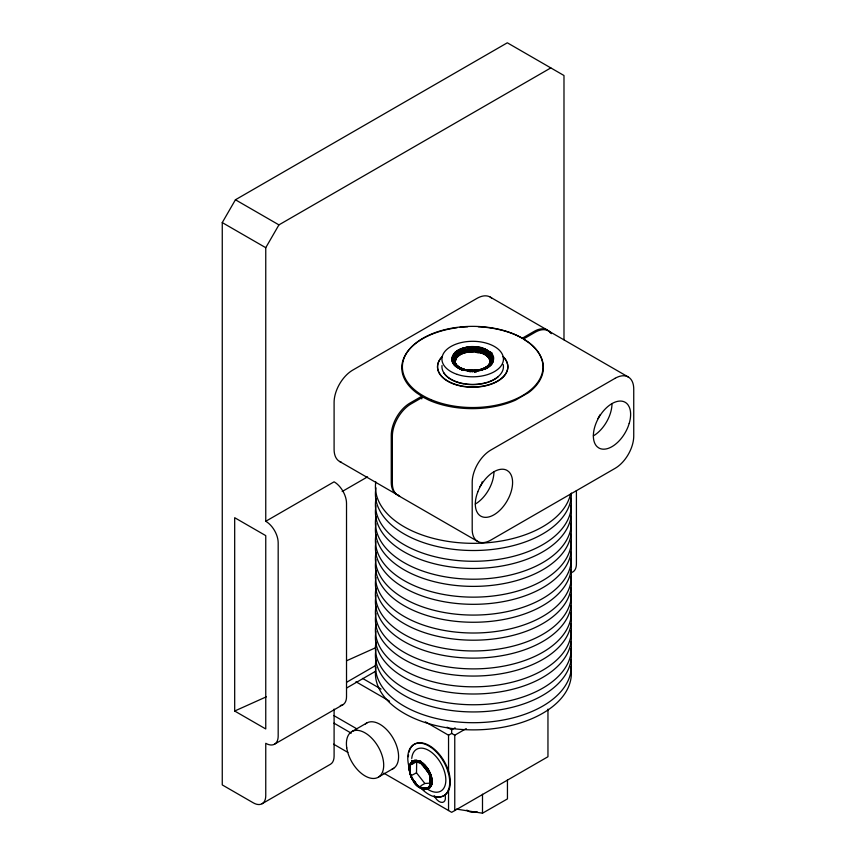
<?xml version="1.0" encoding="UTF-8"?>
<svg xmlns="http://www.w3.org/2000/svg" width="856" height="856" viewBox="0 0 856 856"><rect width="100%" height="100%" fill="white"/><g stroke="black" fill="none" stroke-linecap="round" stroke-linejoin="round"><path stroke-width="1.28" d="M409.553 766.109C408.836 771.235 410.559 776.381 413.416 780.629C413.427 782.823 428.92 794.561 416.572 784.727C410.901 779.035 404.62 764.954 414.422 760.321C424.597 760.802 430.279 771.181 432.002 780.201L431.82 783.786L430.129 787.531C417.835 794.422 404.974 773.385 410.901 762.621C420.21 754.992 430.771 769.972 431.82 778.682C435.447 792.549 416.572 791.426 413.288 780.651C409.938 775.868 406.311 761.765 415.802 762.236L414.475 762.322M484.485 368.594L489.782 363.918L490.124 360.173C488.455 356.128 484.303 353.881 480.28 352.779C474.459 353.849 469.891 347.172 478.772 349.055C505.2 355.454 483.373 371.707 478.932 370.316L484.753 368.155L488.487 365.79L484.935 367.994M410.035 770.453L410.302 765.981M429.327 786.257L429.53 785.369A1.937 1.541 36.8 0 1 429.98 784.931L432.259 783.615M454.536 363.051L457.693 366.443L455.424 364.314L459.811 367.663L465.932 370.199L462.176 369.193L457.693 366.443L454.536 363.051L454.215 359.509C457.789 352.019 466.862 350.243 474.16 348.52L462.861 350.05L456.259 353.86L453.905 359.252L454.568 362.12L457.896 367.406L456.697 366.143L454.932 361.681L453.605 360.387L453.819 357.68L455.178 355.069L463.043 350.436L471.827 348.906L482.838 350.607L489.118 354.47L491.184 356.674L491.729 360.729L488.305 366.593L485.641 368.786L488.327 366.25C499.069 346.723 456.847 343.01 453.605 360.387C451.358 363.361 469.912 374.725 456.569 365.501M474.577 372.018L474.748 370.53L467.74 370.22L476.867 370.509L485.373 367.823L483.137 368.808M476.182 351.987C475.251 347.793 479.724 348.66 478.279 352.308M429.744 783.176L424.854 783.475L416.498 772.829L416.658 762.899M456.259 364.817L454.836 362.366L455.734 364.442L454.868 363.201L454.493 359.788L456.558 354.181C458.891 356.524 454.076 358.611 454.75 361.371L456.237 356.374L460.1 353.624L459.148 351.72L456.558 354.181C451.679 357.862 454.418 362.056 456.837 366.315M410.195 772.636L409.543 769.009L410.067 764.215M410.901 762.621C410.152 765.232 409.5 769.747 409.617 771.128C406.91 763.402 415.224 757.688 421.687 762.364C427.476 767.565 432.034 775.247 430.611 783.304L429.83 784.428L430.119 776.702L427.979 772.069L429.38 771.417M470.265 371.975C468.146 369.557 461.416 370.798 458.249 367.93C454.782 366.079 451.347 362.741 451.626 358.504C454.664 347.215 469.666 345.877 479.392 347.515C510.625 355.24 483.383 377.314 465.75 369.888M480.28 352.779L480.965 349.569L482.838 350.607L482.303 352.233L490.295 357.551L490.691 362.441L487.385 366.71L490.991 362.238L491.654 358.011L490.199 359.82L490.167 363.019L489.054 365.63M409.992 769.384L409.617 766.816L411.019 763.359M425.09 788.162C431.306 790.591 432.526 779.516 429.701 775.29C431.456 778.5 431.734 784.289 428.92 788.119C426.823 790.463 425.421 787.895 423.56 788.322L422.233 788.002L425.304 788.601L427.433 787.681C430.311 787.862 428.835 783.957 431.349 785.444M416.54 784.642C422.693 792.495 435.554 788.729 431.167 775.857L428.717 770.207L422.661 763.071M482.174 353.389L478.311 351.549L474.053 351.056L463.62 352.469L462.861 350.05L455.242 357.241L455.863 359.006L455.146 362.516L455.927 364.977L455.232 362.944M418.734 786.557C412.367 781.475 407.991 772.775 410.035 764.601M483.918 354.127L482.185 353.025M409.371 768.281L410.613 774.926L409.425 769.448M412.025 761.401L411.982 762.931M485.491 354.983L483.94 353.763M430.044 782.459L430.087 779.923L430.322 781.111L432.045 781.368M486.882 355.946L485.513 354.619M409.714 771.235L410.302 773.621L409.521 766.281M415.021 762.247L415.042 760.246M488.048 356.995L486.904 355.582M422.5 763.274C423.271 766.527 428.749 769.469 429.134 773.792L425.443 767.597L420.992 763.424L422.211 764.001L427.561 771.459L420.424 762.792L416.594 762.257L416.829 760.321M488.979 358.118L490.435 355.39C481.083 348.595 464.958 347.269 457.254 355.24M489.172 365.448L490.905 360.109L490.114 355.679L491.077 361.146L489.204 365.105L490.809 361.403L490.509 359.135L490.574 361.692M489.664 359.306L491.184 356.674M489.803 364.249L490.681 360.408L491.836 359.37M490.263 361.778C491.419 358.857 486.593 356.321 489.418 354.159L487.867 353.346L487.064 354.823L490.295 357.551L489.118 354.47M429.947 777.719C431.381 779.816 432.077 783.615 429.53 786.311L430.611 783.304L429.851 776.702M455.863 359.006L457.05 354.876L461.32 351.581C468.767 350.479 477.327 348.574 484.068 352.982C485.074 348.392 490.723 356.503 490.734 358.825L490.071 357.883L490.188 362.666L490.681 360.408M409.543 769.009C411.554 749.118 433.489 770.678 431.52 781.378M409.446 768.87L410.538 764.847M409.521 766.462L409.831 771.32M491.184 359.83L490.852 356.941M418.274 762.289L418.734 760.823M430.354 785.198L430.536 781.196L429.83 784.428M454.354 356.353L454.215 359.509L455.927 364.474M413.416 760.599C412.399 764.494 418.156 759.486 419.75 762.664C415.952 760.032 409.874 761.444 409.553 766.644L410.794 763.98M457.596 352.736L457.864 353.079C455.274 355.401 452.963 366.464 456.612 357.829M458.228 366.689C460.667 372.435 494.062 369.578 468.136 371.397M409.821 769.266L410.067 767.982M490.402 362.002L488.509 365.619L489.279 364.774M430.6 785.294C433.992 783.005 429.145 772.583 431.863 778.992M410.067 773.139L412.175 778.275L410.035 773.343M480.815 370.295L481.061 369.61M490.37 361.072L490.199 359.82L490.499 360.74M477.52 370.916L470.254 371.344L476.813 370.68C463.107 371.45 472.191 371.183 477.445 370.744C481.821 370.241 486.304 368.615 489.825 365.844C498.288 359.584 489.76 349.066 481.661 348.264C458.688 339.522 435.19 366.935 469.826 370.948C445.559 369.963 446.629 346.873 471.731 347.097C490.146 343.663 504.89 365.683 479.895 370.316M491.494 359.584L491.077 361.146L491.729 360.729M429.562 786.707L431.103 785.423L431.788 781.378M413.469 780.437L416.829 784.856L412.453 778.714L416.637 784.792M490.274 362.334L489.825 363.907L490.649 363.372M454.525 361.082L455.403 363.757L454.9 360.419L456.59 357.476L455.424 360.034L454.161 357.926M455.178 355.069L454.718 360.098L453.905 359.252M455.028 360.761L455.371 360.216M414.882 782.577L412.453 778.714M490.424 362.677L488.509 365.619M420.178 762.75C421.548 760.47 416.294 760.556 414.893 760.717L418.349 761.787L413.309 761.07L416.38 760.267C423.292 763.092 428.867 769.351 430.846 776.606L430.515 773.931M490.21 362.955L491.387 360.922M429.519 774.402L430.151 773.76M421.901 764.344L424.052 765.339L424.565 764.761M455.767 358.29L457.404 355.615L456.515 357.113M431.873 783.54L429.787 786.825M486.636 351.966C485.373 356.064 481.735 349.633 478.311 351.549L480.323 352.019M410.848 763.049L410.056 764.804L410.934 763.595M423.56 766.088L424.052 765.339L420.553 761.958M420.264 786.814L420.885 785.904A1.937 1.102 -59.1 0 1 421.43 785.455L424.854 783.475M550.815 67.913L278.928 224.882L265.756 247.694L265.756 521.283A17.569 10.144 60 0 1 278.179 542.8L278.179 736.139A17.569 10.144 60 0 1 265.756 743.308L265.756 795.684A17.569 10.144 60 0 1 253.323 802.853L222.26 784.92L222.26 222.592L235.432 199.769L507.319 42.8L563.986 75.51L563.986 339.757M425.774 789.125L427.347 788.783L428.942 787.081L425.774 789.125L426.363 789.414M429.434 786.825L427.347 788.783M456.398 356.738L454.953 358.825M457.05 354.876C457.971 352.415 468.253 345.985 467.59 351.452C463.257 353.464 459.244 354.031 456.751 357.658C461.01 352.865 467.922 351.645 474.042 351.816M455.841 358.643L455.06 362.013L454.9 360.419M456.815 365.961L455.36 363.265M410.859 763.274L413.288 761.316L411.415 763.167L413.33 761.829L416.519 761.572M479.007 370.134L487.043 366.86M425.068 768.035L426.352 766.762M416.519 784.535C419.793 787.659 424.105 790.184 428.728 788.708L431.103 785.423M487.867 353.346L486.39 352.319M410.859 762.835L412.699 760.941L414.957 760.481M488.872 365.105L486.176 367.449L489.118 364.902M474.256 372.039L476.717 371.472M458.645 354.577L461.491 351.976L467.59 351.452L467.622 352.212M472.095 372.071L472.416 370.958L465.504 369.781L467.825 370.241M412.763 762.664L414.85 760.973M487.727 366.218L488.669 365.341M488.198 365.887L489.696 364.613M430.515 787.028L429.38 788.248M426.641 769.918L427.968 768.998M411.939 761.851L413.352 760.834M487.535 366.443L484.603 368.358M457.125 327.72A71.176 41.088 0 0 0 416.498 392.786L421.762 396.264L409.896 403.112A26.365 15.215 -60 0 0 391.256 435.394L391.256 482.388A26.365 15.215 -60 0 0 398.554 495.25M265.756 521.283L334.097 481.821A17.569 10.144 60 0 1 346.52 503.349L346.52 696.677A17.569 10.144 60 0 1 340.314 705.515M342.175 491.505L367.556 476.856M346.787 682.168L375.634 665.519M346.787 687.914L375.634 671.254M274.541 744.174L342.882 704.723M352.084 731.473L366.967 722.881M262.107 803.731L330.459 764.269A17.569 10.144 60 0 0 334.097 756.223L334.097 709.089M447.025 727.161L451.658 729.826L455.103 727.835M425.4 721.843L448.544 735.208L451.658 733.421L451.658 729.826M378.834 776.874L393.717 768.281M451.658 733.421L454.761 735.208L466.263 728.563M416.498 772.829L411.383 775.515M428.482 787.873L425.603 788.975L421.238 787.798M456.409 809.102L482.495 813.2L507.448 798.905L507.448 779.912M463.342 351.249C465.867 349.515 473.09 346.37 471.881 351.795M463.043 350.436L464.958 349.43L465.589 352.651M482.303 352.233C475.134 349.772 466.83 350.008 460.1 353.624L461.63 352.383L465.546 351.891M423.966 788.151L425.903 788.034M426.652 788.066L427.433 787.681M234.683 711.026L265.756 728.959L265.756 535.631L234.683 517.698L234.683 711.026L266.291 696.827M346.52 660.8L375.698 647.703M429.156 788.194L427.989 789.05M465.332 350.65L469.463 348.638M465.493 351.484L476.503 348.702M469.527 349.055L469.709 351.174L465.578 352.287L471.881 351.431L480.291 352.415L474.064 350.639M480.954 369.803L482.987 368.947M429.466 774.273L430.268 774.027M481.19 369.482L483.512 368.658M412.046 762.268L413.33 761.829M478.29 351.944L471.87 351.035L467.611 351.848M420.553 787.841L416.53 784.417L412.699 779.442M421.719 764.205L427.337 769.426M470.051 370.488L479.328 369.91L469.773 371.119M474.042 351.442L470.051 351.902L469.709 351.174L467.558 351.046L476.428 349.109M471.87 351.035L469.687 350.757L478.772 349.055L480.815 349.965L471.87 350.618L476.193 351.623M476.92 370.391L479.328 369.91M427.765 788.986L422.094 788.419L426.16 789.35L424.383 789.264L420.317 787.659M414.935 762L418.873 762.514M474.716 370.541L477.07 370.295M472.362 371.237L474.93 370.99M423.656 788.537L421.987 788.248L425.304 788.601L423.56 788.322L424.565 789.339M470.254 371.344L472.416 371.172L468.114 371.087M425.186 788.387L426.802 788.269L423.902 788.9M420.339 761.433L416.679 761.658L413.245 763.638A1.937 1.53 36.7 0 1 412.603 763.83L411.575 763.659M476.268 350.393C481.971 349.205 486.486 351.42 489.579 356.321L488.851 354.801M476.204 351.228L482.517 351.42L480.676 350.372M472.416 370.787L476.813 370.68M472.416 370.958L474.631 370.905M472.416 371.44L474.599 371.376M415.032 782.865L413.416 780.629M480.558 350.789L474.074 350.211M423.774 788.729L426.973 788.462L428.278 787.381M414.839 761.23L416.54 761.305M470.137 370.573L465.846 370.017L459.576 367.588M470.094 370.498L472.405 370.669M474.588 371.675L476.396 371.846M430.611 783.304L431.617 783.529M482.399 351.827L484.336 352.18L487.064 354.823M484.699 351.399L482.666 351.014L484.336 352.18M468.039 370.605L470.179 370.691M465.504 369.781L463.374 369.193L464.091 370.145M463.695 369.321L465.632 369.813M461.395 368.465L463.545 369.236M463.941 369.653L465.932 370.199L458.463 366.817L461.94 368.765M416.647 760.802L422.211 763.702M422.661 788.825L420.489 787.584M417.771 762.354L414.882 761.754L412.111 762.814M424.383 764.954L427.754 769.137M420.424 787.766L422.5 788.761M460.656 369.321L462.315 370.124L460.635 368.979M484.507 351.784L486.165 352.683M484.186 352.586L488.605 355.154L485.962 353.068M490.178 297.064L547.337 330.063M548.439 330.908L628.283 377.004M235.432 199.769L278.928 224.882M222.26 222.592L265.756 247.694M339.554 461.448L396.713 494.458M397.815 495.303L477.659 541.399M362.537 678.38L381.048 689.069M355.957 681.75L389.523 701.128M333.947 715.637L356.973 728.927M333.605 744.174L347.857 752.413M383.734 773.118L451.658 812.333L547.958 756.736L547.958 709.153M333.958 723.138L351.249 733.175M418.498 786.45L416.572 784.727M457.96 366.603L460.368 368.144M422.725 765.307L423.656 765.906M424.597 767.468L428.46 772.786M490.092 360.526L488.252 355.893L490.124 360.173L488.07 356.631M420.638 763.092L421.248 763.306A1.937 1.102 -59.1 0 0 421.794 763.113M416.53 784.417L417.546 785.198M458.848 367.213L456.013 364.613L458.677 366.989L457.35 365.951M423.763 766.484L425.293 767.746M418.413 761.54L419.75 762.664M425.774 767.265L423.902 765.532L425.443 767.597M454.686 356.62L455.242 357.241M429.808 776.36L430.846 783.39M489.696 358.953L489.001 357.765M455.488 355.368L456.237 356.374M456.462 365.063L456.751 365.64L456.034 365.159M415.021 782.341L415.845 783.315L413.897 780.833M455.413 363.618L456.623 365.33M428.685 771.748L427.133 769.555L428.268 771.941M455.157 363.393L456.751 365.64M457.864 353.079L458.324 353.806M489.771 358.589L490.328 359.477L489.365 356.674M425.175 767.896L425.849 769.062M489.204 357.027L489.9 358.236M428.471 771.855L429.787 774.188L430.6 779.046M413.298 780.619L411.683 777.419M461.127 351.195L461.737 352.779M454.868 363.201L453.948 360.59M411.148 776.392L411.971 778.318L410.901 775.686M429.145 771.534L430.033 774.113M454.932 361.681L455.467 363.95M409.521 770.775L410.11 773.503M430.375 779.003L430.771 781.271M454.493 359.788L454.75 361.371M455.135 361.457L455.146 362.516M431.264 781.357L431.349 783.508M576.409 490.616L576.409 563.954A17.569 10.144 60 0 1 570.203 572.792M482.495 794.208L482.495 813.2M454.761 735.208L454.761 810.546M448.544 735.208L448.544 773.535M448.544 789.393L448.544 810.546M421.762 396.264L421.762 398.907M459.726 327.399A71.176 41.088 0 0 1 467.644 326.799M478.279 326.799A71.176 41.088 0 0 1 516.286 335.178L522.299 338.216L534.165 331.368A26.365 15.215 -60 0 1 550.301 332.813M341.384 462.251A26.365 15.215 -60 0 1 334.097 449.389L334.097 402.395A26.365 15.215 -60 0 1 352.736 370.113L476.995 298.37A26.365 15.215 -60 0 1 491.783 298.252M599.81 414.935A10.54 6.088 -60 0 1 597.895 418.573M611.997 403.604A26.365 15.215 -60 0 1 593.358 435.886M482.195 481.832A10.54 6.088 -60 0 1 481.757 483.094M481.222 484.346A10.54 6.088 -60 0 1 479.841 486.732M551.403 333.658A26.365 15.215 -60 0 0 535.268 332.214L523.401 339.062L528.666 342.539A71.176 41.088 0 0 1 528.666 392.562L515.526 400.148A71.176 41.088 0 0 1 428.867 400.148L422.864 397.109L410.998 403.957A26.365 15.215 -60 0 0 392.358 436.239L392.358 483.233A26.365 15.215 -60 0 0 399.656 496.106M493.944 471.752A26.365 15.215 -60 0 1 475.305 504.045M409.008 752.178A29.66 17.12 60 0 1 443.943 760.866A29.66 17.12 60 0 1 435.083 796.422M424.02 790.163A29.66 17.12 60 0 1 420.778 786.974M408.387 756.725A29.66 17.12 60 0 1 408.537 754.832M409.2 767.618A29.66 17.12 60 0 1 426.823 744.934A29.66 17.12 60 0 1 449.368 786.504A29.66 17.12 60 0 1 419.408 786.439M570.685 541.088A97.969 56.56 0 0 1 473.892 604.315A97.969 56.56 0 0 1 375.987 541.666M570.685 551.853A97.969 56.56 0 0 1 473.892 615.079A97.969 56.56 0 0 1 375.987 552.43M570.685 533.919A97.969 56.56 0 0 1 473.892 597.146A97.969 56.56 0 0 1 375.987 534.497M570.685 569.786A97.969 56.56 0 0 1 473.892 633.012A97.969 56.56 0 0 1 375.987 570.363M570.685 587.73A97.969 56.56 0 0 1 473.892 650.956A97.969 56.56 0 0 1 375.987 588.307M570.685 594.899A97.969 56.56 0 0 1 473.892 658.125A97.969 56.56 0 0 1 375.987 595.476M570.685 559.032A97.969 56.56 0 0 1 473.892 622.259A97.969 56.56 0 0 1 375.987 559.61M570.685 576.965A97.969 56.56 0 0 1 473.892 640.192A97.969 56.56 0 0 1 375.987 577.543M570.685 659.473A97.969 56.56 0 0 1 473.892 722.699A97.969 56.56 0 0 1 375.987 660.051M570.685 666.642A97.969 56.56 0 0 1 473.892 729.868A97.969 56.56 0 0 1 375.987 667.22M570.685 648.709A97.969 56.56 0 0 1 473.892 711.935A97.969 56.56 0 0 1 375.987 649.287M570.685 641.54A97.969 56.56 0 0 1 473.892 704.755A97.969 56.56 0 0 1 375.987 642.107M570.685 515.986A97.969 56.56 0 0 1 473.892 579.212A97.969 56.56 0 0 1 375.987 516.553M411.757 758.427A24.161 13.953 60 0 1 430.429 751.504A24.161 13.953 60 0 1 445.762 781.924A24.161 13.953 60 0 1 427.08 788.847M412.004 764.344A24.161 13.953 60 0 1 411.672 760.31M570.685 523.155A97.969 56.56 0 0 1 473.892 586.381A97.969 56.56 0 0 1 375.987 523.733M570.556 494.008A97.969 56.56 0 0 1 462.85 543.004A97.969 56.56 0 0 1 375.795 481.842M571.359 493.077A97.969 56.56 0 0 1 468.874 550.451A97.969 56.56 0 0 1 375.987 487.856M570.685 605.663A97.969 56.56 0 0 1 473.892 668.889A97.969 56.56 0 0 1 375.987 606.241M503.168 356.567A35.15 20.287 0 0 1 472.608 386.966A35.15 20.287 0 0 1 442.295 356.481M503.168 356.845A35.15 20.287 0 0 1 472.608 387.244A35.15 20.287 0 0 1 442.295 356.759M503.221 364.549A30.752 17.751 0 0 1 473.539 384.419A30.752 17.751 0 0 1 442.006 365.512M455.264 352.041A30.752 17.751 0 0 1 457.404 351.26M460.796 350.297A30.752 17.751 0 0 1 483.009 349.944M486.497 350.8A30.752 17.751 0 0 1 491.804 352.758M570.685 612.843A97.969 56.56 0 0 1 473.892 676.058A97.969 56.56 0 0 1 375.987 613.41M498.171 376.768A30.613 17.676 0 0 1 488.209 382.215M487.107 382.568A30.613 17.676 0 0 1 481.297 383.937M480.088 384.119A30.613 17.676 0 0 1 465.15 384.098M463.941 383.905A30.613 17.676 0 0 1 443.793 372.809M456.633 351.923A30.613 17.676 0 0 1 485.555 350.939M488.872 351.966A30.613 17.676 0 0 1 491.943 353.228M477.22 811.873A7.651 4.419 0 0 1 466.873 810.065M365.426 723.951A26.365 15.215 60 0 1 392.925 737.861A26.365 15.215 60 0 1 392.069 769.17M570.685 498.042A97.969 56.56 0 0 1 473.892 561.269A97.969 56.56 0 0 1 375.987 498.62M570.685 505.222A97.969 56.56 0 0 1 473.892 568.448A97.969 56.56 0 0 1 375.987 505.8M420.307 761.979A13.182 7.608 60 0 1 420.649 760.92M452.995 361.692A21.721 12.54 0 0 1 455.82 359.081M488.787 358.557A21.721 12.54 0 0 1 491.858 361.082M570.685 623.596A97.969 56.56 0 0 1 473.892 686.822A97.969 56.56 0 0 1 375.987 624.174M444.874 794.657A8.785 5.072 60 0 1 442.338 802.404A8.785 5.072 60 0 1 434.153 795.62M570.685 630.776A97.969 56.56 0 0 1 473.892 694.002A97.969 56.56 0 0 1 375.987 631.353M477.798 491.836L476.728 494.982A26.365 15.215 -60 0 0 476.728 511.46L477.798 513.365A26.365 15.215 -60 0 0 507.127 500.888L508.732 497.85A26.365 15.215 -60 0 0 508.732 471.635L507.127 470.447A26.365 15.215 -60 0 0 477.798 491.836M629.213 423.42L628.133 426.566A26.365 15.215 -60 0 1 598.815 447.956L597.21 446.768A26.365 15.215 -60 0 1 597.21 420.564L598.815 417.514A26.365 15.215 -60 0 1 628.133 405.038L629.213 406.942A26.365 15.215 -60 0 1 629.213 423.42M615.1 378.309L490.841 450.053A26.365 15.215 -60 0 0 472.202 482.335L472.202 529.329A26.365 15.215 -60 0 0 490.841 540.093L615.1 468.35A26.365 15.215 -60 0 0 633.74 436.068L633.74 389.073A26.365 15.215 -60 0 0 615.1 378.309M346.734 747.791A26.365 15.215 60 0 0 377.186 777.762A26.365 15.215 60 0 0 371.258 737.69A26.365 15.215 60 0 0 346.734 747.791M430.985 399.624A70.299 40.585 0 0 0 542.554 371.472A70.299 40.585 0 0 0 444.531 329.763A70.299 40.585 0 0 0 430.985 399.624M457.222 374.404A30.752 17.751 0 0 0 503.446 359.124A30.752 17.751 0 0 0 457.404 343.652A30.752 17.751 0 0 0 457.222 374.404"/></g></svg>
